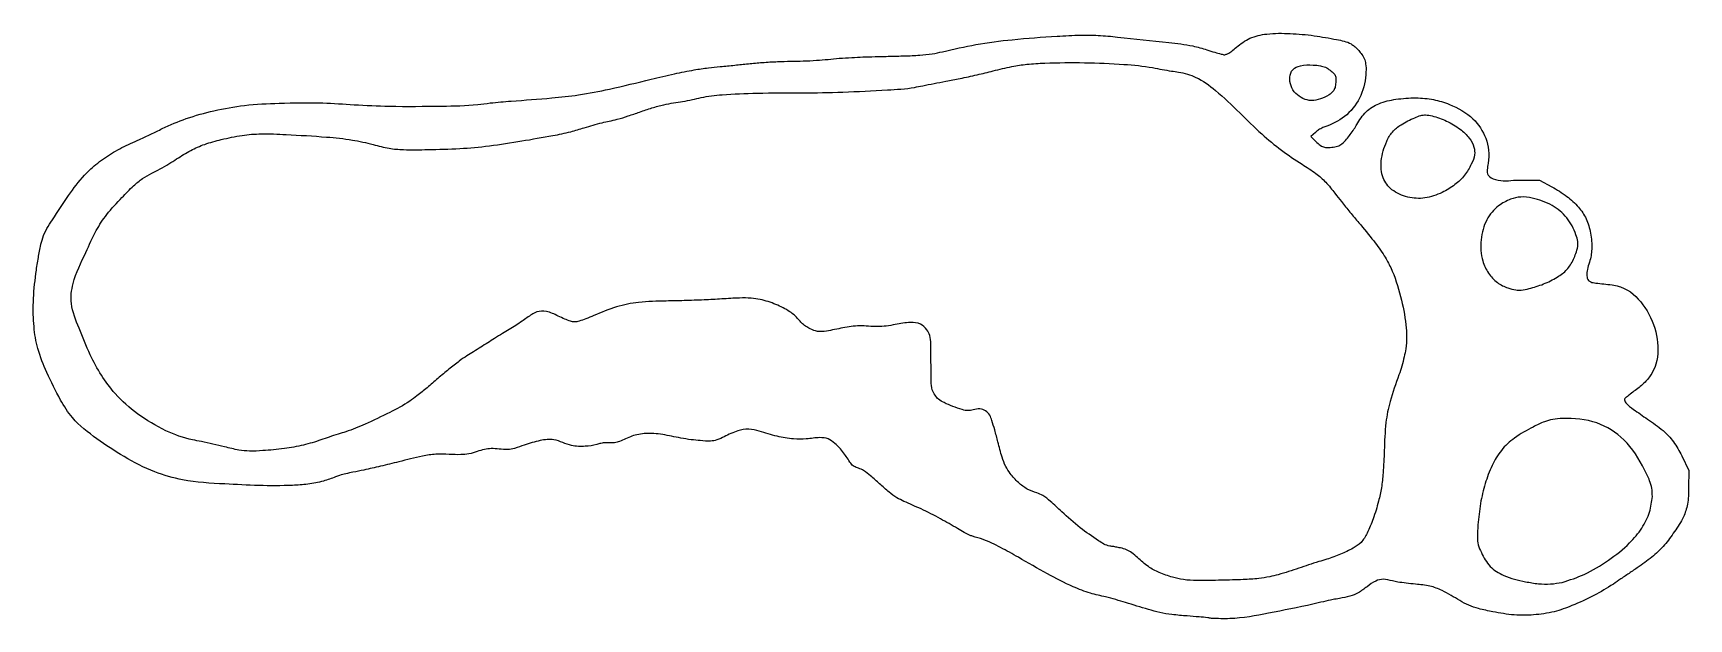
# Model space of a CAD drawing. Extents: x 31 to 284, y 56 to 145.
import ezdxf

# ---------------------------------------------------------------- set-up
doc = ezdxf.new("R2010")
doc.units = 0
doc.layers.get('0').update_dxf_attribs({"linetype": 'CONTINUOUS'})

msp = doc.modelspace()

# ---------------------------------------------------------------- linework, layer by layer
at = {"color": 7}
for p, q in [((229.374634, 136.039926), (229.374634, 136.039926)), ((227.259306, 130.325963), (226.551304, 129.669815)), ((226.551304, 129.669815), (227.505659, 128.795674)), ((257.977511, 123.029032), (261.558178, 123.029032)), ((261.558178, 123.029032), (263.439085, 122.013313)), ((246.680191, 121.116859), (246.680191, 121.116859)), ((259.957779, 106.425269), (259.957782, 106.425269)), ((283.320126, 80.852318), (284.423888, 78.622486)), ((284.423888, 78.622486), (284.388328, 75.94063)), ((220.27289, 62.332852), (220.27289, 62.332852)), ((265.039057, 61.481804), (265.039057, 61.481804)), ((211.350187, 55.979709), (211.350187, 55.979706))]:
    msp.add_line(p, q, dxfattribs=at)
for points, knots in [([(211.350187, 55.979706), (211.168082, 56.012464), (210.549443, 56.123746), (209.316331, 56.215793), (207.486682, 56.363388), (205.470544, 56.519545), (203.471355, 56.837276), (201.121743, 57.513703), (198.377905, 58.366004), (195.434493, 59.235789), (192.688445, 59.805077), (189.700342, 60.991694), (186.028909, 62.857539), (182.409313, 65.018674), (179.148058, 66.806968), (176.828431, 67.980312), (175.172542, 68.423063), (174.183838, 68.756236), (173.43141, 69.178607), (171.976605, 70.041711), (169.805677, 71.284655), (167.078609, 72.689543), (164.801312, 73.642323), (163.128216, 74.437456), (161.895455, 75.37607), (160.605718, 76.554205), (159.34878, 77.693891), (158.287621, 78.532325), (157.409647, 78.958415), (156.660269, 79.173046), (156.069798, 79.755657), (155.63241, 80.519141), (155.073292, 81.340042), (154.445949, 82.081747), (153.674902, 82.826651), (152.731124, 83.539571), (151.150489, 83.706328), (149.418382, 83.351706), (147.205659, 83.389187), (144.786587, 83.80581), (142.556678, 84.492712), (140.552556, 85.052141), (138.671068, 84.684891), (137.118242, 83.947694), (135.777575, 83.227753), (134.506011, 83.046363), (133.186206, 83.159916), (131.677063, 83.309647), (130.209906, 83.532925), (128.321104, 83.932759), (126.184041, 84.345835), (123.750824, 84.260563), (122.024207, 83.627221), (120.859802, 83.03879), (120.036718, 82.810188), (119.31237, 82.849985), (118.614672, 82.866463), (117.944093, 82.781377), (116.940421, 82.452466), (115.439878, 82.249693), (113.635039, 82.275632), (112.093659, 82.859788), (110.537293, 83.494919), (108.470434, 83.180873), (106.489278, 82.64645), (104.890442, 81.978442), (103.583716, 81.751486), (102.384364, 81.879545), (101.211574, 81.981025), (100.058731, 81.854798), (98.948731, 81.488037), (97.760605, 81.106545), (96.318709, 80.990459), (94.63522, 81.070787), (92.658005, 81.166764), (90.077759, 80.712394), (87.273181, 79.987036), (84.292531, 79.274918), (81.950068, 78.729741), (80.18187, 78.369881), (78.935959, 78.124001), (78.039037, 77.90392), (76.915848, 77.471432), (75.330427, 76.880496), (73.116219, 76.471991), (68.074617, 76.133839), (61.680189, 76.470661), (54.560271, 76.838253), (49.350916, 78.368088), (44.982868, 80.600303), (40.797329, 83.407026), (37.23181, 86.086373), (34.954295, 89.783378), (33.217148, 93.325949), (31.662653, 97.047932), (31.087363, 100.722302), (31.01313, 104.568724), (31.346213, 108.009716), (31.773225, 110.84461), (32.118002, 112.663698), (32.597566, 114.778583), (34.229836, 117.338981), (36.333021, 120.540846), (38.560902, 123.548), (40.937088, 125.716029), (43.30457, 127.348984), (45.513285, 128.436476), (47.456443, 129.276932), (49.069195, 130.03792), (51.402746, 131.212547), (54.579738, 132.559361), (58.81239, 133.7048), (63.564195, 134.588229), (69.147285, 134.801023), (74.747598, 134.921902), (80.356789, 134.524697), (86.431877, 134.244631), (92.741106, 134.33108), (97.904063, 134.390127), (101.417401, 134.897338), (105.204682, 135.181182), (109.725407, 135.501705), (114.756878, 136.020083), (119.819098, 137.021453), (124.680228, 138.215697), (128.987736, 139.24393), (131.908323, 139.848394), (134.25176, 140.200712), (136.326653, 140.377841), (138.366693, 140.59204), (140.511287, 140.829193), (142.700699, 141.02343), (144.861166, 141.154186), (146.940702, 141.201315), (148.928681, 141.232516), (150.835273, 141.329971), (152.67533, 141.487101), (154.468618, 141.660273), (156.247855, 141.776252), (158.073215, 141.858339), (160.020441, 141.901344), (162.137461, 141.962315), (164.423634, 142.01375), (166.575834, 142.095549), (168.533728, 142.284841), (171.384461, 142.910401), (175.432012, 143.867644), (181.295337, 144.598071), (186.650413, 144.969282), (191.034735, 145.218789), (194.134191, 145.194039), (198.624357, 144.741356), (203.448478, 144.208304), (208.048874, 143.719135), (210.363677, 143.057213), (211.792967, 142.571872), (212.69825, 142.362084), (213.376203, 142.130815), (213.93625, 142.39668), (214.521754, 142.780151), (215.57867, 143.680821), (217.232762, 144.896434), (220.143778, 145.508773), (223.453449, 145.47481), (227.041016, 145.172408), (230.117991, 144.59345), (232.272622, 144.195896), (233.273142, 143.482717), (233.778183, 142.99507), (234.295915, 142.368525), (234.784264, 141.665539), (235.0171, 140.670309), (235.042763, 138.749678), (234.439913, 135.893901), (232.294752, 132.841608), (229.93175, 131.576407), (228.384208, 131.054022), (227.780426, 130.732143), (227.424143, 130.454443), (227.259306, 130.325963)], [0, 0, 0, 0, 0.554883, 1.885018, 3.704123, 6.064335, 7.949945, 9.763711, 13.391463, 16.573378, 18.967669, 21.787919, 26.181448, 31.317751, 34.423277, 37.35464, 39.070573, 39.556007, 40.479481, 41.647133, 44.636833, 47.980667, 50.83941, 52.047385, 53.521501, 55.462252, 57.289781, 58.617612, 59.494648, 60.209219, 60.916732, 61.906483, 62.852245, 63.892081, 64.810411, 66.081915, 67.336809, 69.423165, 71.379563, 73.932094, 76.753158, 78.414923, 80.074493, 82.349121, 83.586473, 84.596512, 86.146187, 87.551493, 89.148244, 90.593799, 93.345117, 95.663128, 97.790962, 98.798283, 99.582589, 100.314525, 100.959367, 101.678098, 102.327346, 104.120406, 106.204981, 107.642015, 109.050321, 111.167577, 113.691492, 115.252688, 116.343043, 117.626748, 118.852011, 119.871289, 121.077021, 122.352944, 123.6018, 125.386696, 127.414774, 129.515608, 133.206785, 136.114662, 138.706654, 140.42219, 141.526811, 142.518168, 143.186067, 145.135464, 147.585123, 149.904945, 160.283511, 166.78291, 171.200772, 176.460134, 181.416667, 186.373694, 189.616758, 194.312274, 198.246923, 201.64265, 205.396064, 209.76754, 211.995859, 213.992606, 215.329867, 218.466621, 222.953383, 226.896347, 229.629392, 232.566633, 235.493943, 236.99817, 238.919291, 240.841953, 244.837113, 249.243137, 253.972251, 259.302259, 265.976686, 270.768148, 276.16313, 284.214613, 289.706116, 291.615764, 294.856008, 301.095206, 305.215867, 310.01869, 316.559227, 320.23461, 323.303634, 325.504013, 327.338768, 329.549592, 331.657883, 333.811573, 336.143069, 338.149504, 340.051226, 342.107585, 343.875001, 345.591158, 347.512238, 349.223209, 351.072431, 353.355097, 355.577021, 357.932318, 359.817022, 361.466627, 366.680727, 372.288946, 379.16319, 382.786865, 385.46031, 388.451362, 396.314222, 400.049082, 402.279093, 403.532917, 404.551675, 405.117736, 405.570386, 406.327401, 407.240891, 409.726215, 412.384881, 415.969177, 419.662685, 423.135614, 425.451714, 426.044948, 426.795161, 427.55137, 428.487369, 429.325779, 430.569308, 434.238685, 437.883625, 441.375487, 442.058868, 442.786387, 443.412788, 443.412788, 443.412788, 443.412788]), ([(220.27289, 62.332852), (220.709702, 62.44087), (221.685393, 62.682146), (223.16687, 63.124665), (224.714198, 63.637204), (226.23878, 64.164168), (227.663052, 64.631197), (229.310069, 65.11484), (231.099107, 65.731024), (232.856596, 66.588921), (234.389487, 67.555019), (235.311833, 69.223476), (236.19347, 71.325315), (236.893633, 73.66043), (237.431588, 76.003784), (237.688763, 78.600479), (237.82141, 81.930548), (237.931268, 85.601443), (238.676122, 89.505925), (239.762885, 92.302959), (240.50627, 94.574458), (240.852277, 95.903533), (241.289639, 97.994014), (241.195306, 101.140931), (240.365382, 105.313751), (239.248907, 108.881692), (237.726568, 111.673698), (236.054993, 113.943112), (234.24055, 116.11896), (232.559214, 118.105286), (231.333986, 119.605019), (230.135171, 121.153701), (228.946798, 122.693422), (227.236155, 124.181463), (224.867625, 125.665449), (222.011112, 127.556661), (218.835707, 130.199553), (215.601028, 133.402569), (212.420277, 136.491674), (209.307038, 138.784784), (206.886407, 139.497276), (205.136014, 139.707705), (203.816063, 139.940676), (201.410512, 140.424636), (197.439676, 140.812641), (191.92723, 141.022256), (186.97348, 140.979993), (183.259191, 140.788925), (180.623179, 140.390487), (178.097877, 139.749097), (175.45428, 139.11651), (173.040668, 138.582794), (170.843595, 138.147082), (168.934071, 137.800904), (167.323394, 137.501217), (164.976534, 136.979967), (160.870472, 136.778544), (155.162495, 136.446068), (148.506218, 136.338224), (142.353294, 136.375865), (137.180141, 136.17745), (133.870683, 135.813921), (131.880975, 135.31379), (130.481507, 135.050568), (129.007602, 134.839261), (127.434165, 134.55246), (125.696034, 134.07233), (123.898343, 133.450804), (122.142671, 132.832305), (120.597768, 132.356648), (119.25895, 132.041465), (118.013858, 131.793428), (116.737789, 131.447528), (115.149691, 130.955422), (113.123565, 130.319865), (109.912937, 129.706427), (105.76218, 128.979804), (101.021052, 128.233746), (96.227339, 127.786696), (91.831539, 127.698371), (88.21978, 127.620322), (85.393538, 127.821315), (82.838395, 128.555977), (79.674703, 129.264522), (75.206675, 129.697907), (70.555554, 129.949307), (66.240241, 130.164414), (62.907257, 129.921662), (60.032196, 129.285493), (57.383549, 128.577711), (55.077656, 127.591802), (53.318347, 126.462347), (51.775027, 125.474967), (50.51105, 124.741719), (49.141787, 124.024642), (47.716951, 123.277342), (46.204657, 121.99158), (44.416388, 120.129235), (42.365882, 117.961559), (40.499176, 115.128508), (38.951499, 111.511312), (37.123482, 107.951224), (36.612245, 103.791439), (38.193667, 100.216954), (39.561471, 96.519469), (41.422925, 93.149914), (43.73326, 89.99906), (47.068871, 87.079911), (51.071657, 84.662404), (54.469732, 83.430095), (56.933228, 83.022697), (58.563543, 82.651413), (60.473728, 82.205878), (62.316961, 81.716272), (64.284896, 81.510791), (66.612125, 81.657255), (69.376878, 81.88728), (72.360746, 82.420212), (74.625585, 83.113273), (76.376955, 83.730171), (77.652449, 84.150265), (79.523055, 84.693428), (82.172319, 85.793158), (85.412212, 87.378898), (88.11244, 88.755379), (89.942951, 90.129114), (91.381069, 91.291161), (92.989007, 92.682228), (94.614841, 94.070592), (96.093235, 95.237293), (97.350865, 96.124497), (98.482946, 96.784126), (99.538247, 97.4494), (100.614756, 98.13812), (101.705842, 98.836722), (102.806343, 99.522037), (103.887837, 100.170778), (104.895723, 100.7905), (105.802287, 101.383876), (106.837459, 102.127244), (107.977935, 102.970651), (109.782575, 103.03476), (111.136835, 102.339619), (112.345187, 101.769235), (113.184975, 101.469125), (113.932223, 101.253475), (114.725024, 101.492946), (115.695641, 101.807444), (117.583767, 102.616638), (120.195699, 103.7181), (123.955431, 104.443378), (127.432121, 104.516483), (130.773428, 104.576359), (133.610178, 104.683109), (136.43819, 104.832928), (138.834988, 104.989221), (140.801952, 105.001211), (142.683403, 104.734375), (144.692297, 104.053572), (146.722171, 103.079271), (147.97479, 102.005414), (148.633913, 101.137412), (149.245219, 100.666385), (150.045775, 100.204253), (151.108023, 99.773502), (152.845976, 99.943281), (154.533208, 100.355209), (156.223627, 100.667), (157.544861, 100.748184), (158.893357, 100.666378), (160.25685, 100.585513), (161.63032, 100.673785), (163.29244, 100.983131), (165.005746, 101.327818), (166.827297, 101.168391), (167.778189, 100.237281), (168.371832, 99.170102), (168.441486, 97.425498), (168.442203, 95.101049), (168.451647, 92.776213), (168.509622, 91.041876), (169.022717, 90.123741), (169.611597, 89.421759), (170.577144, 88.877178), (171.813672, 88.404248), (173.020719, 87.945482), (174.089071, 87.69072), (174.984831, 87.911113), (175.886444, 88.098691), (176.838725, 87.785963), (177.473375, 87.109175), (177.81838, 86.048644), (178.242936, 84.693915), (178.735214, 82.806587), (179.202177, 80.924243), (179.786563, 79.272293), (180.658975, 77.967468), (181.739327, 76.763515), (183.114505, 75.700609), (184.467143, 75.252226), (185.722571, 74.749983), (186.960227, 73.690661), (188.772542, 71.959336), (191.174681, 69.850651), (193.612272, 68.154872), (195.268007, 67.067), (196.224407, 66.99749), (196.770826, 66.885641), (197.518313, 66.747309), (198.365553, 66.515172), (199.253376, 65.999479), (200.301164, 65.053915), (201.596175, 63.90161), (203.417688, 62.892794), (205.250723, 62.311872), (207.172995, 61.818747), (209.700614, 61.748149), (212.747868, 61.803871), (215.913818, 61.889825), (218.378971, 62.017124), (219.72253, 62.241104), (220.27289, 62.332852)], [0, 0, 0, 0, 1.349771, 3.014931, 4.636664, 6.239592, 7.854431, 9.131948, 11.391568, 13.510766, 15.021477, 16.711158, 19.088374, 21.895806, 23.99961, 26.293897, 29.707911, 34.003108, 37.293604, 41.571924, 42.984001, 44.462132, 45.6908, 49.380673, 53.780103, 58.460261, 60.512984, 63.292445, 66.898987, 69.013388, 71.099745, 72.706973, 74.892122, 76.917994, 79.466675, 83.27064, 87.187682, 91.836547, 96.917456, 100.513767, 103.287206, 104.362026, 105.805551, 107.305838, 111.72215, 117.748677, 123.854293, 126.578622, 128.898178, 131.837789, 134.390237, 137.053783, 139.25264, 141.109487, 142.875442, 144.168302, 148.314761, 155.156728, 161.344873, 168.275363, 173.61359, 176.87732, 178.230684, 179.764012, 181.146937, 182.697799, 184.558436, 186.549466, 188.403389, 190.143046, 191.395277, 192.527961, 193.950989, 195.358438, 197.516999, 200.314898, 205.151285, 210.164784, 214.707375, 219.582193, 223.348286, 225.550547, 228.043844, 231.298971, 235.268318, 241.485304, 245.282587, 248.218611, 251.477246, 254.101181, 256.435458, 258.964013, 260.360786, 261.933708, 263.344127, 265.001862, 266.741717, 269.264425, 272.755099, 275.672627, 279.382662, 284.546984, 287.62377, 291.553328, 295.986712, 299.51796, 303.048652, 307.66018, 312.705623, 317.01668, 318.390921, 320.192088, 322.031048, 324.277283, 325.904572, 327.940118, 331.258652, 334.229111, 337.010564, 338.35337, 339.800352, 341.038585, 344.194957, 348.381608, 351.877395, 353.246475, 355.238582, 357.424727, 359.624141, 361.651982, 363.073152, 364.236419, 365.580855, 366.815545, 368.070345, 369.467535, 370.704789, 371.853297, 373.018448, 373.949041, 375.696086, 377.145934, 379.085617, 380.189893, 381.154022, 381.779654, 382.460609, 383.56756, 384.868843, 388.605878, 392.053743, 396.272741, 399.023038, 402.081935, 404.787857, 407.518341, 409.289378, 410.676908, 413.197766, 415.622708, 417.39023, 418.081552, 418.880549, 419.67977, 420.864218, 422.236091, 424.801564, 426.110281, 427.381356, 428.761522, 430.160453, 431.475984, 432.878773, 435.221412, 436.75893, 438.088207, 439.020775, 440.369624, 443.210827, 446.039106, 447.388966, 448.303303, 449.135507, 450.109274, 451.580148, 453.108452, 454.006648, 454.795233, 455.843386, 456.721438, 457.672076, 458.504919, 460.038193, 461.944134, 464.347728, 465.865153, 467.165794, 469.024906, 470.712229, 472.297202, 473.275715, 474.745179, 477.122117, 480.833876, 484.257747, 486.174803, 486.518487, 487.118993, 487.847154, 488.801206, 489.736759, 490.894598, 493.029735, 494.92185, 497.086043, 498.787189, 500.853355, 504.633531, 507.943911, 510.354804, 512.027596, 512.027596, 512.027596, 512.027596]), ([(229.374634, 136.039926), (229.590002, 136.212587), (229.97113, 136.518138), (230.338573, 137.201888), (230.374861, 137.955185), (230.466963, 138.692235), (230.141509, 139.392088), (229.515011, 139.824538), (228.840733, 140.315825), (227.927741, 140.564661), (226.633093, 140.643048), (225.180545, 140.671286), (223.690158, 140.053763), (223.108345, 138.283856), (223.981983, 136.032639), (226.7692, 134.766773), (228.484286, 135.604855), (229.374634, 136.039926)], [0, 0, 0, 0, 0.821769, 1.454251, 2.252705, 3.067729, 3.635305, 4.462601, 5.307614, 6.12752, 7.251389, 9.195752, 10.498741, 11.71501, 14.362638, 16.998023, 19.843059, 19.843059, 19.843059, 19.843059]), ([(227.505659, 128.795674), (227.726952, 128.579663), (228.10595, 128.209713), (228.922388, 127.936428), (229.756676, 128.057534), (230.62489, 128.118956), (231.424759, 128.572104), (232.014461, 129.251751), (232.626543, 130.010115), (233.157398, 130.761055), (233.849572, 131.979615), (234.883837, 133.557051), (237.048454, 134.885652), (239.711334, 135.463786), (242.534506, 135.662925), (245.32293, 135.44221), (248.339786, 134.487904), (251.430677, 132.791703), (253.65299, 129.376234), (253.994403, 126.402278), (253.293819, 123.74321), (255.488786, 122.757561), (256.944593, 122.916361), (257.977511, 123.029032)], [0, 0, 0, 0, 0.917098, 1.570667, 2.494451, 3.415047, 4.152792, 5.177717, 6.094698, 7.0816, 7.928894, 10.3063, 12.638688, 15.328167, 18.412423, 21.117123, 23.65364, 27.87715, 31.431867, 35.288185, 37.077762, 38.369556, 41.524796, 41.524796, 41.524796, 41.524796]), ([(246.680191, 121.116859), (247.347285, 121.491026), (248.613325, 122.201136), (250.162379, 123.688986), (251.082497, 125.298821), (251.726113, 126.751652), (251.593497, 128.207113), (250.795497, 129.585661), (249.350494, 130.972528), (247.39662, 132.110185), (245.572029, 132.762771), (244.220527, 133.022506), (243.297665, 132.939438), (242.050574, 132.371725), (240.520472, 131.675687), (238.981119, 130.461751), (237.902214, 128.539181), (237.214376, 126.156594), (237.35677, 123.390955), (238.964251, 121.287428), (241.356809, 120.296607), (244.113776, 120.085379), (245.807087, 120.765946), (246.680191, 121.116859)], [0, 0, 0, 0, 2.289837, 4.345749, 6.334772, 7.850677, 9.00462, 10.56905, 12.521082, 14.960552, 17.292652, 18.309442, 19.063531, 20.027364, 22.386598, 24.118924, 25.787964, 28.904296, 31.494523, 33.757837, 36.427079, 39.045771, 41.833343, 41.833343, 41.833343, 41.833343]), ([(263.439085, 122.013313), (264.226511, 121.546512), (265.713531, 120.664978), (267.514192, 119.006878), (268.84959, 117.110182), (269.445914, 114.869497), (269.66306, 112.602505), (269.345208, 110.735639), (268.841786, 109.42241), (268.792783, 108.484741), (268.90161, 107.696994), (269.516684, 107.367849), (270.318945, 107.240769), (271.415613, 107.135653), (272.606676, 107.01557), (273.663395, 106.800252), (275.631547, 106.066382), (278.008247, 103.551008), (279.74852, 99.420099), (279.792986, 95.725899), (278.78523, 93.367036), (277.683023, 92.004116), (276.501674, 91.05491), (275.488872, 90.333193), (275.000118, 89.882884), (274.422824, 89.511942), (275.003228, 88.600245), (276.21199, 87.787021), (278.190853, 86.36498), (280.366805, 84.919421), (282.185427, 83.020703), (282.932855, 81.592384), (283.320126, 80.852318)], [0, 0, 0, 0, 2.739526, 5.173473, 7.294191, 9.597067, 12.039277, 14.076213, 15.232156, 16.196659, 16.946979, 17.373639, 18.170376, 19.393609, 20.672844, 21.762213, 22.618914, 26.943104, 31.55161, 35.940964, 37.519202, 39.167453, 41.133903, 42.079428, 42.837203, 43.245081, 43.845608, 45.385977, 47.99795, 50.953905, 53.275327, 55.77151, 55.77151, 55.77151, 55.77151]), ([(259.957782, 106.425269), (260.706015, 106.635417), (262.211304, 107.058192), (264.15768, 108.06166), (265.589555, 109.044935), (266.318655, 110.073145), (266.779566, 110.895167), (267.141651, 111.841986), (267.442254, 112.740124), (267.450046, 113.734039), (266.952818, 115.252315), (265.92285, 117.369417), (263.485735, 119.338784), (260.954507, 120.200627), (258.748161, 120.553608), (256.95584, 120.093171), (255.040568, 119.059602), (253.236599, 116.943314), (252.460438, 113.89473), (252.61378, 110.994857), (253.669835, 108.767918), (254.994634, 107.277994), (256.529794, 106.53637), (257.78825, 106.206801), (258.892278, 106.167552), (259.561587, 106.32944), (259.957779, 106.425269)], [0, 0, 0, 0, 2.324309, 4.676022, 6.560562, 7.43956, 8.432348, 9.380935, 10.480488, 11.250084, 12.313926, 15.240323, 18.186706, 21.424644, 23.197579, 24.787593, 26.873014, 29.659996, 32.837233, 36.095961, 38.152096, 40.128926, 41.949067, 43.175919, 44.014695, 45.231457, 45.231457, 45.231457, 45.231457]), ([(278.833242, 74.642235), (278.829081, 75.05722), (278.82084, 75.87903), (278.372171, 77.255226), (277.125843, 79.838181), (274.940946, 83.401125), (270.327166, 86.320867), (266.352854, 86.623204), (263.644425, 86.489698), (262.12458, 86.028077), (260.175323, 85.050547), (257.826251, 83.778436), (255.625156, 81.773403), (254.196958, 79.31747), (253.189217, 76.564105), (252.456718, 73.526224), (252.182872, 70.760509), (252.013769, 68.64629), (252.147578, 67.181), (252.834632, 65.673183), (253.851668, 63.78497), (256.362011, 62.290873), (258.93888, 61.654605), (261.348557, 61.243751), (263.243136, 61.188929), (264.448451, 61.385489), (265.039057, 61.481804)], [0, 0, 0, 0, 1.238027, 2.45171, 4.29508, 9.864281, 14.733414, 20.027829, 21.534926, 22.846045, 24.753025, 28.07295, 30.83343, 33.55777, 36.505071, 39.611844, 42.904231, 44.828081, 45.978868, 47.260963, 49.772585, 52.25618, 55.724952, 57.718428, 59.583642, 61.375719, 61.375719, 61.375719, 61.375719]), ([(284.388328, 75.94063), (284.375523, 75.103769), (284.35222, 73.5808), (283.590526, 71.278251), (282.240931, 69.26441), (280.777878, 67.22048), (278.954193, 65.43029), (277.119975, 64.127392), (275.429456, 62.984815), (274.103562, 62.085524), (272.313844, 60.835347), (269.835928, 59.417455), (266.815462, 57.990188), (263.73008, 56.878298), (260.73793, 56.458459), (257.580227, 56.42893), (254.778406, 56.911064), (252.447357, 57.391468), (250.723022, 57.933818), (248.903381, 58.953553), (247.037808, 60.134891), (244.744526, 61.047705), (242.846035, 61.181454), (241.20453, 61.353558), (240.028304, 61.505786), (238.876322, 61.729736), (237.75146, 62.074641), (236.330182, 61.728217), (235.158156, 60.81717), (233.928887, 59.896003), (232.483878, 59.275908), (231.153723, 59.077288), (229.802565, 58.825919), (228.447791, 58.530407), (225.179937, 57.747681), (220.425369, 56.834493), (215.241325, 55.83193), (212.299602, 55.943652), (211.350187, 55.979709)], [0, 0, 0, 0, 2.498148, 4.546281, 7.165338, 9.738145, 12.079563, 14.788644, 16.47597, 18.202588, 19.594703, 23.024213, 26.748719, 29.613162, 32.822715, 35.760318, 39.053714, 41.322171, 42.906003, 44.448622, 47.558225, 49.536382, 51.768933, 53.222077, 54.497063, 55.320116, 56.752364, 57.949271, 59.53174, 61.166934, 62.552998, 64.191712, 65.18465, 66.678421, 68.350265, 75.263394, 81.232899, 84.077608, 84.077608, 84.077608, 84.077608]), ([(265.039057, 61.481804), (266.18239, 61.853751), (268.686632, 62.668428), (272.121884, 64.806379), (275.1578, 67.12913), (277.250314, 69.680507), (278.533604, 72.11264), (278.737333, 73.83255), (278.833242, 74.642235)], [0, 0, 0, 0, 3.594975, 7.874074, 12.061444, 14.998096, 17.7283, 20.156935, 20.156935, 20.156935, 20.156935])]:
    msp.add_open_spline(points, degree=3, knots=knots, dxfattribs=at)

doc.saveas('drawing.dxf')
